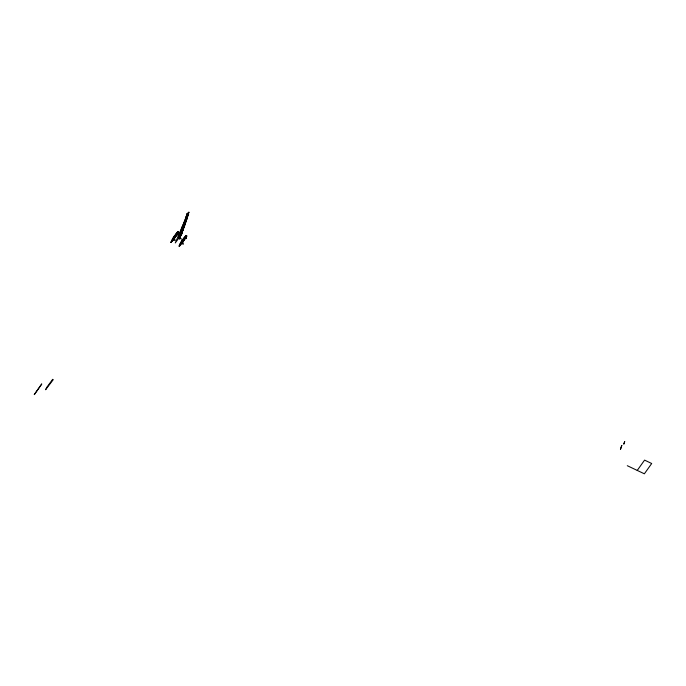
<?xml version="1.0" encoding="UTF-8"?>
<svg xmlns="http://www.w3.org/2000/svg" width="686" height="686" viewBox="0 0 686 686"><rect width="100%" height="100%" fill="white"/><g stroke="black" fill="none" stroke-linecap="round" stroke-linejoin="round"><path stroke-width="1.03" d="M177.554 231.902L178.549 231.971L177.785 231.602L174.313 236.121L170.908 242.458M185.443 238.351L186.258 235.975L185.452 238.342L186.815 236.001L185.949 235.478C178.729 244.216 175.539 253.031 185.597 238.076M179.209 237.939L182.879 239.646M181.944 233.995L181.979 233.995M187.089 217.814L187.295 216.484L186.626 215.387C186.146 211.974 190.382 213.689 187.784 215.893L187.304 213.518L188.47 212.943L188.256 214.169M177.434 234.2L170.917 242.467L173.104 239.654M188.873 212.197L187.004 218.62L185.923 219.906C171.294 265.242 186.052 217.008 188.873 212.197L184.534 226.003L180.795 235.135M181.756 233.6L188.264 212.832L187.004 218.62L181.756 233.6L180.555 235.015M178.926 236.687L180.71 235.255L180.109 237.133L183.908 226.629M178.677 238.299L182.253 226.654M185.392 222.393L184.774 223.885L183.085 225.188L183.419 227.743L188.47 212.943M171.954 240.306L174.313 236.121L170.943 242.467M172.786 240.7L173.164 239.585M175.119 236.601L173.858 239.877L175.427 235.598M173.181 238.436L176.113 233.737M175.727 234.869L177.785 231.602M176.714 235.341L178.549 231.971M177.288 234.466C180.607 226.02 174.853 239.8 178.386 232.391M176.705 234.192L178.034 234.552L176.551 233.789M179.904 244.345L180.315 244.542L179.08 246.325L181.155 242.047M182.022 243.753L183.256 240.46M181.344 242.312L184.277 237.613M185.769 235.847L183.891 238.745M186.052 238.625L184.868 238.068M172.906 239.02L175.282 240.143L172.683 239.32M181.07 242.895L183.445 244.019L180.847 243.196M178.626 237.519L179.801 237.982L178.583 237.605L187.304 213.518L187.647 214.083M184.268 225.634L185.349 222.641M185.709 221.647L186.746 218.765M184.774 223.885L184.525 221.201L186.12 220.026L185.915 217.359L186.626 215.387L188.479 213.972M187.424 214.495L175.273 242.938L179.166 237.63M186.12 220.026L186.772 218.551M180.469 243.144L182.485 239.997L180.118 244.182M172.297 239.268L172.992 238.179M185.743 237.347L186.721 235.847M183.599 240.529L184.405 239.337M177.099 234.2L174.201 238.917M637.243 470.425L644.574 460.117L651.7 463.504L644.368 473.803L627.296 465.708M179.792 236.464L180.71 235.255M183.093 241.18L181.336 243.461L182.082 242.492M182.365 242.793L183.188 241.729M181.507 229.544L183.445 227.683M185.915 217.359L187.295 216.484M177.768 231.645L178.652 232.125M177.674 231.817L178.54 232.211M185.837 235.684L186.703 236.087M177.785 232.117L178.514 232.46M185.957 235.993L186.686 236.336M177.048 233.12L177.871 233.514M185.22 236.996L186.035 237.382M176.662 233.043L177.58 233.472M184.714 237.656L186.189 238.445M176.019 234.492L176.962 234.938M184.182 238.368L185.134 238.814M175.213 235.564L176.242 236.044M183.385 239.44L184.405 239.92M174.141 237.004L175.239 237.528M182.304 240.88L183.411 241.403M173.249 238.334L174.27 238.822M181.413 242.209L182.442 242.698M172.58 239.363L173.507 239.8M180.744 243.238L181.67 243.676M171.62 241L172.195 241.275M179.783 244.876L180.367 245.151M34.309 394.579L41.709 384.04L34.309 394.579M621.799 445.446L620.444 449.399L621.799 445.446M624.68 441.63L623.866 443.996L624.68 441.63M46.751 387.393L45.593 389.742L53.259 379.641L52.651 379.358L46.751 387.393"/></g></svg>
